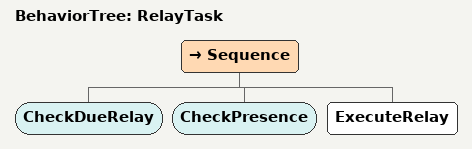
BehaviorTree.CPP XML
<?xml version="1.0"?>
<root BTCPP_format="4">
  <BehaviorTree ID="RelayTask">
    <Sequence>
      <CheckDueRelay/>
      <CheckPresence/>
      <ExecuteRelay/>
    </Sequence>
  </BehaviorTree>
</root>
